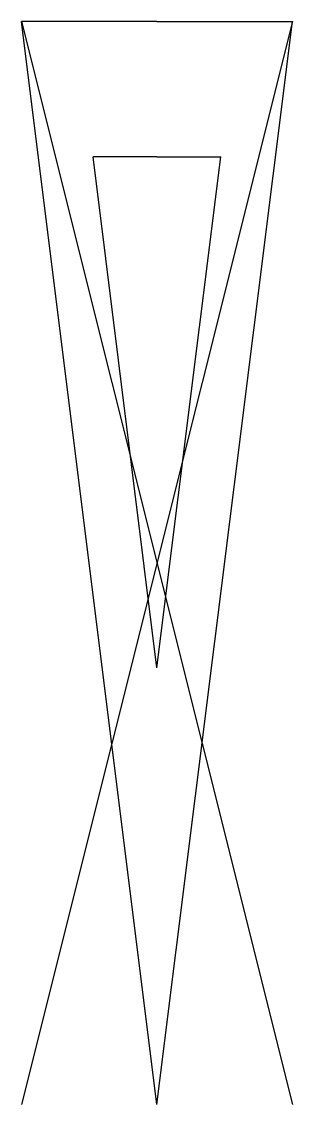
# Model space of a CAD drawing. Header units: metres. Extents: x -0.25 to 0.25, y 0 to 2.
import ezdxf

# ---------------------------------------------------------------- set-up
doc = ezdxf.new("R2010")
doc.units = ezdxf.units.M
doc.header["$LTSCALE"] = 0.2

msp = doc.modelspace()

# ---------------------------------------------------------------- linework, layer by layer
for p, q in [((0, 0), (-0.25, 2)), ((0, 2), (-0.25, 2)), ((0.25, 2), (-0.25, 0)), ((-0.25, 2), (0.25, 0)), ((0, 0), (0.25, 2)), ((0, 2), (0.25, 2)), ((0, 0.8062), (-0.118, 1.75)), ((0, 1.75), (-0.118, 1.75)), ((0, 0.8062), (0.118, 1.75)), ((0, 1.75), (0.118, 1.75))]:
    msp.add_line(p, q)

doc.saveas('drawing.dxf')
